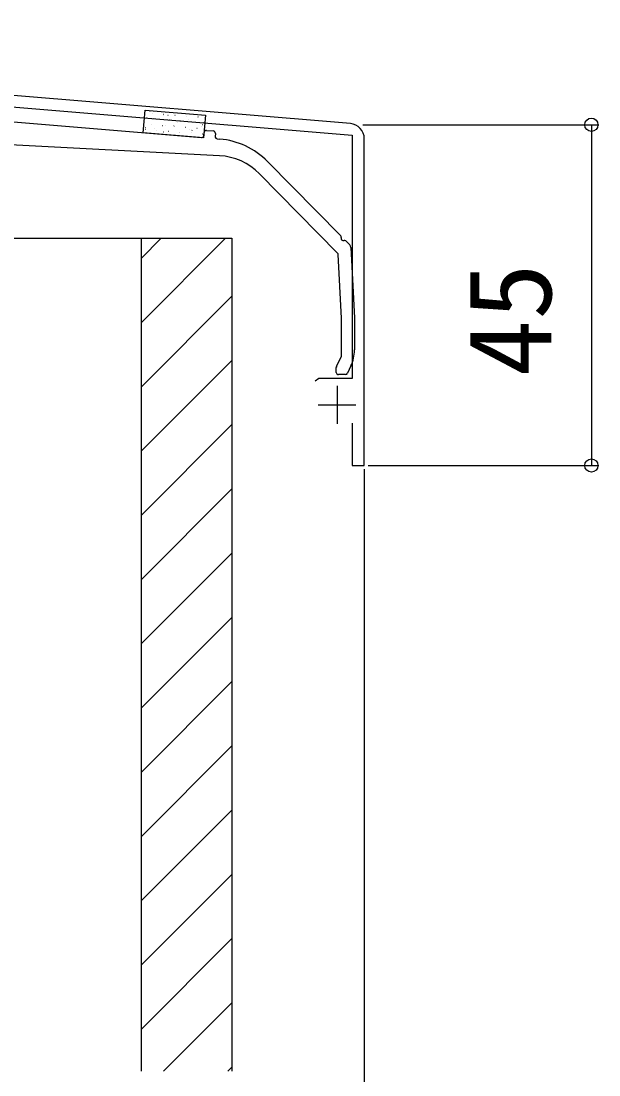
# Model space of a CAD drawing. Units: millimetres, scale not verified. Extents: x -875 to 875, y -1299 to 1293.
# Drawn here: x -70.9 to 5.4, y 799.2 to 938.4 of the extents above; entities that cross this region are included whole.
import ezdxf
from ezdxf.enums import TextEntityAlignment as Align

# ---------------------------------------------------------------- set-up
doc = ezdxf.new("R2010")
doc.units = ezdxf.units.MM
doc.header["$LTSCALE"] = 8
for name, color, linetype in [('0-2_YKK_11', 7, 'Continuous'), ('0-5_YKK_13', 4, 'Continuous'), ('0-7_YKK_D', 6, 'Continuous'), ('0-9_YSS_K', 3, 'Continuous')]:
    doc.layers.add(name, color=color, linetype=linetype)
doc.styles.add('ＭＳ ゴシック', font='')
doc.styles.get('ＭＳ ゴシック').set_extended_font_data('MS Gothic')

msp = doc.modelspace()

# ---------------------------------------------------------------- linework, layer by layer
at = {"layer": '0-2_YKK_11'}
for p, q in [((-27.393, 924.856), (-189.913, 938.4)), ((-29.159, 890.204), (-29.159, 885.204)), ((-31.659, 887.704), (-26.659, 887.704))]:
    msp.add_line(p, q, dxfattribs=at)
for points in [[(-190.037, 936.905), (-126.016, 931.57), (-125.823, 931.674), (-125.275, 931.628), (-125.102, 931.494), (-27.159, 923.332), (-27.159, 891.204), (-31.575, 891.204), (-32.058, 890.833)], [(-27.159, 885.304), (-27.159, 879.704), (-25.559, 879.704), (-25.559, 922.863)]]:
    msp.add_lwpolyline(points, dxfattribs=at)
msp.add_arc((-27.559, 922.863), 2, 360, 85.23635, dxfattribs=at)
at = {"layer": '0-5_YKK_13'}
for p, q in [((-91.234, 926.677), (-47.088, 923.012)), ((-53.882, 926.524), (-53.838, 926.548)), ((-53.611, 926.238), (-53.586, 926.236)), ((-52.096, 926.112), (-52.071, 926.11)), ((-52.041, 925.969), (-52.036, 925.97)), ((-51.52, 925.957), (-51.476, 925.981)), ((-50.581, 925.987), (-50.556, 925.984)), ((-49.066, 925.861), (-49.041, 925.859)), ((-47.551, 925.735), (-47.527, 925.733)), ((-47.413, 925.803), (-47.408, 925.804)), ((-54.509, 924.317), (-54.465, 924.341)), ((-54.378, 925.612), (-54.353, 925.61)), ((-53.734, 924.748), (-53.709, 924.746)), ((-53.473, 925.592), (-53.468, 925.593)), ((-53.259, 924.263), (-53.254, 924.265)), ((-52.863, 925.486), (-52.838, 925.484)), ((-52.22, 924.622), (-52.195, 924.62)), ((-51.852, 924.634), (-51.847, 924.635)), ((-51.348, 925.36), (-51.323, 925.358)), ((-50.733, 924.525), (-50.689, 924.549)), ((-50.705, 924.497), (-50.68, 924.495)), ((-50.251, 925.056), (-50.246, 925.057)), ((-49.833, 925.235), (-49.808, 925.233)), ((-49.19, 924.371), (-49.165, 924.369)), ((-48.82, 925.432), (-48.815, 925.434)), ((-48.318, 925.109), (-48.294, 925.107)), ((-47.03, 924.519), (-47.025, 924.521)), ((-46.957, 924.734), (-46.913, 924.758)), ((-46.804, 924.983), (-46.779, 924.981)), ((-44.706, 920.616), (-88.043, 922.887)), ((-54.69, 923.887), (-54.685, 923.888)), ((-54.501, 924.122), (-54.476, 924.12)), ((-52.986, 923.996), (-52.962, 923.994)), ((-52.147, 923.75), (-52.103, 923.774)), ((-51.472, 923.87), (-51.447, 923.868)), ((-50.037, 923.727), (-50.033, 923.728)), ((-49.957, 923.745), (-49.932, 923.743)), ((-48.63, 924.098), (-48.626, 924.099)), ((-48.442, 923.619), (-48.417, 923.617)), ((-48.37, 923.959), (-48.327, 923.983)), ((-47.675, 924.245), (-47.65, 924.243)), ((-46.927, 923.493), (-46.902, 923.491)), ((-46.816, 923.191), (-46.811, 923.192)), ((-46.764, 923.286), (-46.731, 923.685)), ((-46.407, 923.959), (-45.51, 923.885)), ((-45.236, 923.561), (-45.269, 923.162)), ((-44.995, 922.839), (-44.653, 922.81)), ((-38.357, 919.864), (-28.666, 910.03)), ((-29.087, 907.75), (-39.427, 918.242)), ((-28.023, 909.377), (-27.492, 908.839)), ((-27.349, 908.514), (-26.859, 899.211)), ((-28.559, 899.166), (-29.001, 907.555)), ((-28.559, 894.271), (-28.559, 899.15)), ((-26.859, 899.195), (-26.859, 894.957)), ((-29.231, 892.764), (-28.587, 894.144)), ((-29.259, 892.004), (-29.259, 892.637)), ((-27.327, 892.843), (-27.778, 891.877)), ((-28.05, 891.704), (-28.959, 891.704))]:
    msp.add_line(p, q, dxfattribs=at)
msp.add_lwpolyline([(-54.513, 926.642), (-46.541, 925.98), (-46.789, 922.99), (-54.761, 923.652)], close=True, dxfattribs=at)
for centre, radius, start, end in [((-47.063, 923.311), 0.3, 265.2551, 355.2551), ((-46.432, 923.66), 0.3, 85.2551, 175.2551), ((-45.535, 923.586), 0.3, 355.2551, 85.2551), ((-44.97, 923.138), 0.3, 175.2551, 265.2551), ((-45.48, 912.844), 10, 44.58179, 85.2551), ((-45.125, 912.627), 8, 44.58179, 87), ((-28.809, 909.89), 0.2, 338.15997, 44.58179), ((-28.344, 909.704), 0.3, 158.15997, 291.00361), ((-28.165, 909.237), 0.2, 44.58179, 111.00361), ((-29.3, 907.539), 0.3, 3.01264, 44.58179), ((-27.848, 908.488), 0.5, 3.01264, 44.58179), ((-27.159, 899.195), 0.3, 0, 3.01264), ((-28.859, 899.15), 0.3, 0, 3.01264), ((-28.859, 894.271), 0.3, 335, 0), ((-31.859, 894.957), 5, 335, 0), ((-28.959, 892.637), 0.3, 155, 180), ((-28.959, 892.004), 0.3, 180, 270), ((-28.05, 892.004), 0.3, 270, 335)]:
    msp.add_arc(centre, radius, start, end, dxfattribs=at)
at = {"layer": '0-7_YKK_D'}
for p, q in [((-25.776, 924.704), (5.441, 924.704)), ((4.441, 924.704), (4.441, 879.704)), ((-25.559, 879.204), (-25.559, 768.704)), ((-25.559, 879.204), (-25.559, 738.704)), ((-25.059, 879.704), (5.441, 879.704))]:
    msp.add_line(p, q, dxfattribs=at)
for centre in [(4.441, 924.704), (4.441, 879.704)]:
    msp.add_circle(centre, 0.875, dxfattribs=at)
at = {"layer": '0-9_YSS_K'}
for p, q in [((-55.059, 909.704), (-55.059, 799.704)), ((-43.906, 909.704), (-55.059, 898.55)), ((-52.391, 909.704), (-55.059, 907.036)), ((-43.059, 902.065), (-55.059, 890.065)), ((-43.059, 893.58), (-55.059, 881.58)), ((-43.059, 885.095), (-55.059, 873.095)), ((-43.059, 876.609), (-55.059, 864.609)), ((-43.059, 868.124), (-55.059, 856.124)), ((-43.059, 859.639), (-55.059, 847.639)), ((-43.059, 851.153), (-55.059, 839.153)), ((-43.059, 842.668), (-55.059, 830.668)), ((-43.059, 834.183), (-55.059, 822.183)), ((-43.059, 825.698), (-55.059, 813.698)), ((-43.059, 817.212), (-55.059, 805.212)), ((-43.059, 808.727), (-52.082, 799.704)), ((-43.059, 800.242), (-43.597, 799.704))]:
    msp.add_line(p, q, dxfattribs=at)
for points in [[(-73.059, 909.704), (-55.059, 909.704), (-55.059, 799.704)], [(-55.059, 909.704), (-43.059, 909.704), (-43.059, 799.704)]]:
    msp.add_lwpolyline(points, dxfattribs=at)

# ---------------------------------------------------------------- texts
at = {"layer": '0-7_YKK_D', "style": 'ＭＳ ゴシック'}
msp.add_text('45', height=11, rotation=90, dxfattribs=at).set_placement((2.441, 891.465), align=Align.BOTTOM_LEFT)

doc.saveas('drawing.dxf')
